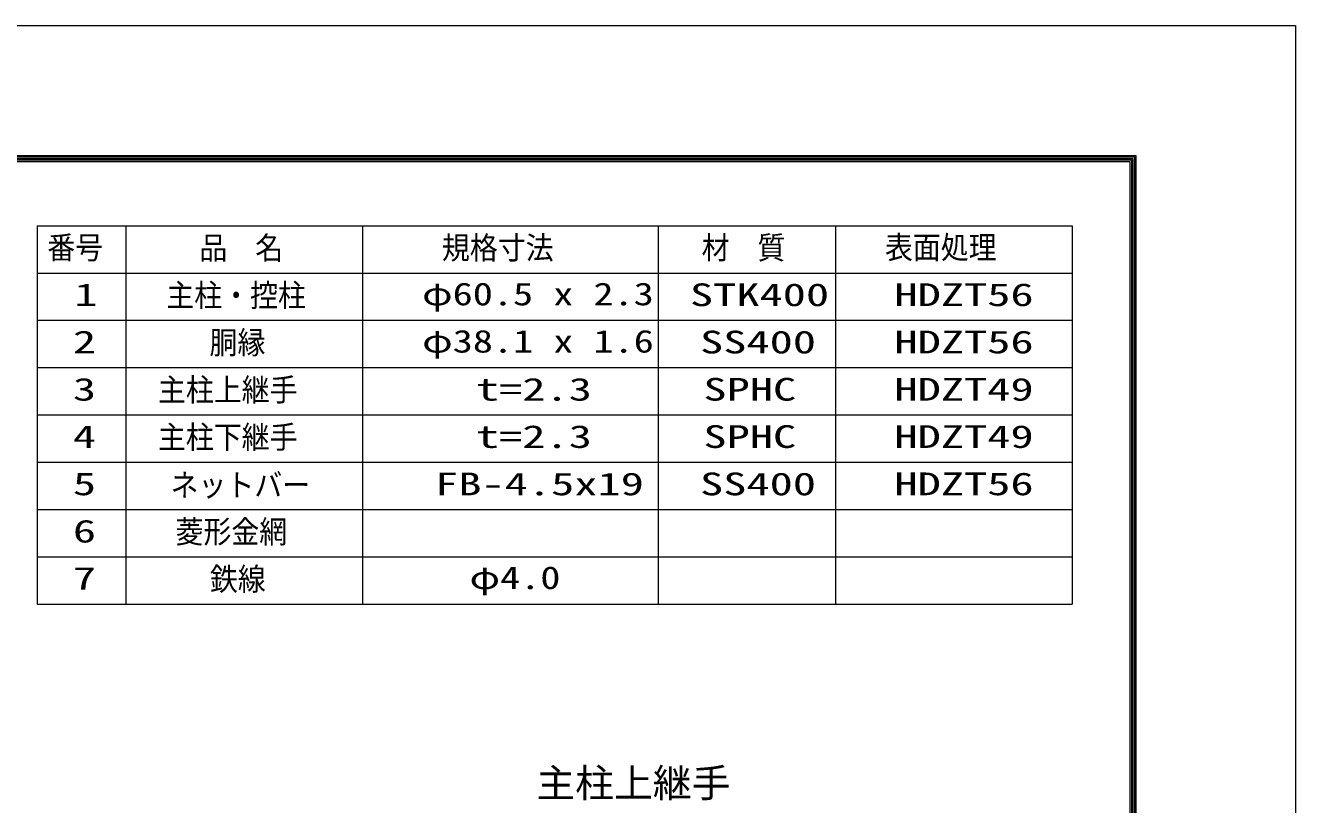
# Model space of a CAD drawing. Units: millimetres, scale not verified. Extents: x -10500 to 10500, y -7425 to 7425.
# Drawn here: x 5131 to 10500, y 4129 to 7425 of the extents above; entities that cross this region are included whole.
import ezdxf
from ezdxf.enums import TextEntityAlignment as Align

# ---------------------------------------------------------------- set-up
doc = ezdxf.new("R2010")
doc.units = ezdxf.units.MM
doc.header["$LTSCALE"] = 30
for name, color, linetype, lineweight in [('0-0_D-TTL', 7, 'Continuous', 9), ('0-2_D-STR-TXT', 7, 'Continuous', 9), ('0-D_D-MTR-FRAM', 7, 'Continuous', 9)]:
    doc.layers.add(name, color=color, linetype=linetype, lineweight=lineweight)
doc.layers.add('0-C_D-MTR-TXT', color=7, linetype='Continuous')
doc.styles.add('ＭＳ ゴシック', font='')
doc.styles.get('ＭＳ ゴシック').set_extended_font_data('MS Gothic')

msp = doc.modelspace()

# ---------------------------------------------------------------- linework, layer by layer
at = {"layer": '0-0_D-TTL', "color": 2}
msp.add_lwpolyline([(-10500, 7425), (10500, 7425), (10500, -7425), (-10500, -7425)], close=True, dxfattribs=at)
at = {"layer": '0-0_D-TTL'}
for points in [[(-9825, 6875), (9825, 6875), (9825, -6875), (-9825, -6875)], [(-9818.75, 6868.75), (9818.75, 6868.75), (9818.75, -6868.75), (-9818.75, -6868.75)], [(-9812.5, 6862.5), (9812.5, 6862.5), (9812.5, -6862.5), (-9812.5, -6862.5)], [(-9806.25, 6856.25), (9806.25, 6856.25), (9806.25, -6856.25), (-9806.25, -6856.25)], [(-9800, 6850), (9800, 6850), (9800, -6850), (-9800, -6850)]]:
    msp.add_lwpolyline(points, close=True, dxfattribs=at)
at = {"layer": '0-D_D-MTR-FRAM'}
for p, q in [((5180.98, 6577.63), (9555.98, 6577.63)), ((5180.98, 6577.63), (5180.98, 4977.63)), ((5555.98, 6577.63), (5555.98, 4977.63)), ((6555.98, 6577.63), (6555.98, 4977.63)), ((7805.98, 6577.63), (7805.98, 4977.63)), ((8555.98, 6577.63), (8555.98, 4977.63)), ((9555.98, 6577.63), (9555.98, 4977.63)), ((5180.98, 6377.63), (9555.98, 6377.63)), ((5180.98, 6177.63), (9555.98, 6177.63)), ((5180.98, 5977.63), (9555.98, 5977.63)), ((5180.98, 5777.63), (9555.98, 5777.63)), ((5180.98, 5577.63), (9555.98, 5577.63)), ((5180.98, 5377.63), (9555.98, 5377.63)), ((5180.98, 5177.63), (9555.98, 5177.63)), ((5180.98, 4977.63), (9555.98, 4977.63))]:
    msp.add_line(p, q, dxfattribs=at)

# ---------------------------------------------------------------- texts
at = {"layer": '0-2_D-STR-TXT', "style": 'ＭＳ ゴシック'}
msp.add_text('主柱上継手', height=120.3, dxfattribs=at).set_placement((7290.95, 4124.46), align=Align.BOTTOM_LEFT)
at = {"layer": '0-C_D-MTR-TXT', "style": 'ＭＳ ゴシック'}
for s, width, p in [('番号', 0.9, (5223.98, 6408.27)), ('品\u3000名', 0.9, (5866.83, 6406.87)), ('規格寸法', 0.9, (6891.88, 6407.47)), ('材\u3000質', 0.9, (7989.58, 6407.97)), ('表面処理', 0.9, (8764.33, 6409.12)), ('主柱・控柱', 0.9, (5727.13, 6206.62)), ('φ60.5 x 2.3', 1.3, (6808.18, 6212.27)), ('STK400', 1.5, (7940.13, 6208.87)), ('1', 1.5, (5338.13, 6208.87)), ('HDZT56', 1.5, (8804.38, 6209.12)), ('2', 1.5, (5332.13, 6009.12)), ('胴縁', 0.9, (5909.68, 6006.62)), ('φ38.1 x 1.6', 1.3, (6808.48, 6012.27)), ('SS400', 1.5, (7982.73, 6008.87)), ('HDZT56', 1.5, (8804.38, 6009.12)), ('3', 1.5, (5332.13, 5809.12)), ('主柱上継手', 0.9, (5691.63, 5806.87)), ('t=2.3', 1.5, (7035.33, 5809.12)), ('SPHC', 1.5, (7996.98, 5809.12)), ('HDZT49', 1.5, (8804.38, 5809.12)), ('主柱下継手', 0.9, (5691.63, 5606.87)), ('4', 1.5, (5331.83, 5609.12)), ('t=2.3', 1.5, (7035.33, 5609.12)), ('SPHC', 1.5, (7996.98, 5609.12)), ('HDZT49', 1.5, (8804.38, 5609.12)), ('5', 1.5, (5332.13, 5409.12)), ('ネットバー', 0.9, (5744.98, 5404.32)), ('FB-4.5x19', 1.5, (6862.93, 5408.87)), ('SS400', 1.5, (7982.73, 5408.87)), ('HDZT56', 1.5, (8804.38, 5409.12)), ('6', 1.5, (5332.13, 5209.12)), ('菱形金網', 0.9, (5766.03, 5206.87)), ('7', 1.5, (5331.83, 5009.12)), ('鉄線', 0.9, (5911.13, 5006.57)), ('φ4.0', 1.3, (7008.63, 5012.27))]:
    msp.add_text(s, height=96.11, dxfattribs=dict(at, width=width)).set_placement(p, align=Align.BOTTOM_LEFT)

doc.saveas('drawing.dxf')
